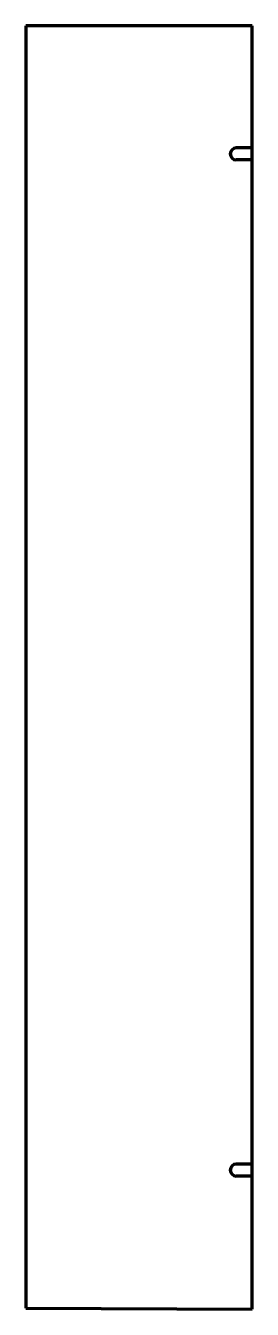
# Model space of a CAD drawing. Header units: inches. Extents: x 0 to 14.1, y 0 to 80.1.
import ezdxf

# ---------------------------------------------------------------- set-up
doc = ezdxf.new("R2010")
doc.units = ezdxf.units.IN
doc.header["$MEASUREMENT"] = 0
doc.layers.add('1', color=7, linetype='Continuous')

msp = doc.modelspace()

# ---------------------------------------------------------------- linework, layer by layer
at = {"color": 7, "lineweight": 90}
for p, q in [((0, 80.0625), (0, 0.0625)), ((14.125, 80.0625), (0, 80.0625)), ((14.125, 0), (14.125, 80.0625)), ((0, 0.0625), (14.125, 0))]:
    msp.add_line(p, q, dxfattribs=at)
at = {"layer": '1', "color": 7, "lineweight": 90}
for p, q in [((14.125, 72.4375), (13.125, 72.4375)), ((14.125, 71.6875), (13.125, 71.6875)), ((14.125, 9.0625), (13.125, 9.0625)), ((14.125, 8.3125), (13.125, 8.3125))]:
    msp.add_line(p, q, dxfattribs=at)
for centre in [(13.125, 72.0625), (13.125, 8.6875)]:
    msp.add_arc(centre, 0.375, 90, 270, dxfattribs=at)

doc.saveas('drawing.dxf')
